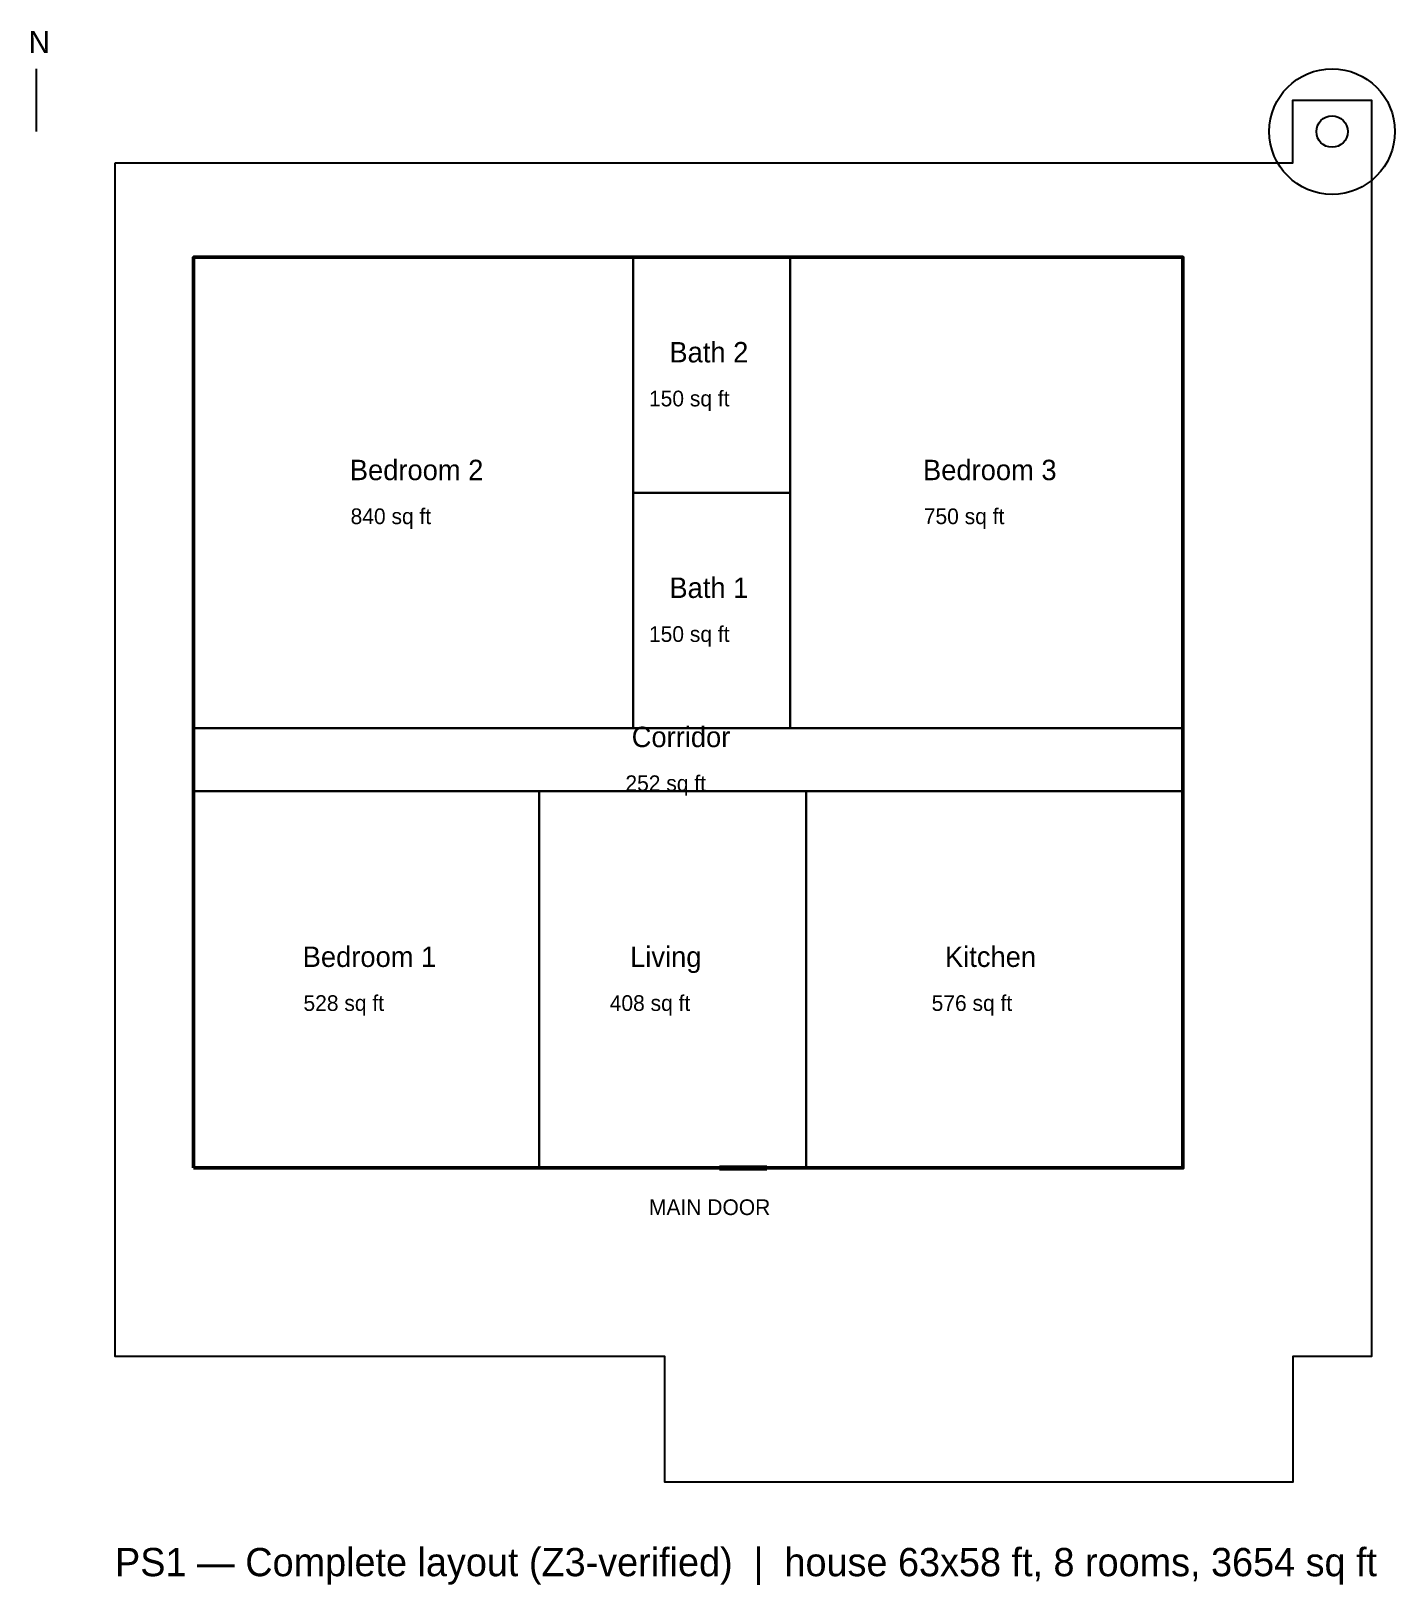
# Model space of a CAD drawing. Header units: metres. Extents: x -5.3 to 81.5, y -6.6 to 92.4.
import ezdxf

# ---------------------------------------------------------------- set-up
doc = ezdxf.new("R2010")
doc.units = ezdxf.units.M

msp = doc.modelspace()

# ---------------------------------------------------------------- linework, layer by layer
at = {"layer": 'CORRIDOR', "color": 8}
msp.add_lwpolyline([(5, 44), (68, 44), (68, 48), (5, 48), (5, 44)], close=True, dxfattribs=at)
at = {"layer": 'DOOR', "color": 5, "lineweight": 70}
msp.add_line((38.5, 20), (41.5, 20), dxfattribs=at)
at = {"layer": 'HOUSE', "color": 7, "lineweight": 50}
msp.add_lwpolyline([(5, 20), (68, 20), (68, 78), (5, 78), (5, 20)], close=True, dxfattribs=at)
at = {"layer": 'LABELS', "color": 7}
msp.add_line((-5, 86), (-5, 90), dxfattribs=at)
at = {"layer": 'PLOT', "color": 1}
msp.add_lwpolyline([(0, 84), (75, 84), (75, 88), (80, 88), (80, 8), (75, 8), (75, 0), (35, 0), (35, 8), (0, 8), (0, 84)], close=True, dxfattribs=at)
at = {"layer": 'ROOM_BATH', "color": 5}
for points in [[(33, 63), (43, 63), (43, 78), (33, 78), (33, 63)], [(33, 48), (43, 48), (43, 63), (33, 63), (33, 48)]]:
    msp.add_lwpolyline(points, close=True, dxfattribs=at)
at = {"layer": 'ROOM_BEDROOM', "color": 3}
for points in [[(5, 48), (33, 48), (33, 78), (5, 78), (5, 48)], [(43, 48), (68, 48), (68, 78), (43, 78), (43, 48)], [(5, 20), (27, 20), (27, 44), (5, 44), (5, 20)]]:
    msp.add_lwpolyline(points, close=True, dxfattribs=at)
at = {"layer": 'ROOM_KITCHEN', "color": 6}
msp.add_lwpolyline([(44, 20), (68, 20), (68, 44), (44, 44), (44, 20)], close=True, dxfattribs=at)
at = {"layer": 'ROOM_LIVING', "color": 4}
msp.add_lwpolyline([(27, 20), (44, 20), (44, 44), (27, 44), (27, 20)], close=True, dxfattribs=at)
at = {"layer": 'TREE', "color": 3}
for radius in [4, 1]:
    msp.add_circle((77.5, 86), radius, dxfattribs=at)

# ---------------------------------------------------------------- texts
at = {"layer": 'LABELS', "color": 7}
for s, height, p in [('N', 1.4, (-5.5, 91)), ('Bath 2', 1.3, (35.3, 71.3)), ('150 sq ft', 1, (34, 68.5)), ('Bedroom 2', 1.3, (14.95, 63.8)), ('Bedroom 3', 1.3, (51.45, 63.8)), ('840 sq ft', 1, (15, 61)), ('750 sq ft', 1, (51.5, 61)), ('Bath 1', 1.3, (35.3, 56.3)), ('150 sq ft', 1, (34, 53.5)), ('Corridor', 1.3, (32.9, 46.8)), ('252 sq ft', 1, (32.5, 44)), ('Bedroom 1', 1.3, (11.95, 32.8)), ('Living', 1.3, (32.8, 32.8)), ('Kitchen', 1.3, (52.85, 32.8)), ('528 sq ft', 1, (12, 30)), ('408 sq ft', 1, (31.5, 30)), ('576 sq ft', 1, (52, 30)), ('PS1 — Complete layout (Z3-verified)  |  house 63x58 ft, 8 rooms, 3654 sq ft', 1.8, (0, -6))]:
    msp.add_text(s, height=height, dxfattribs=at).set_placement(p)
at = {"layer": 'LABELS', "color": 5}
msp.add_text('MAIN DOOR', height=1, dxfattribs=at).set_placement((34, 17))

doc.saveas('drawing.dxf')
